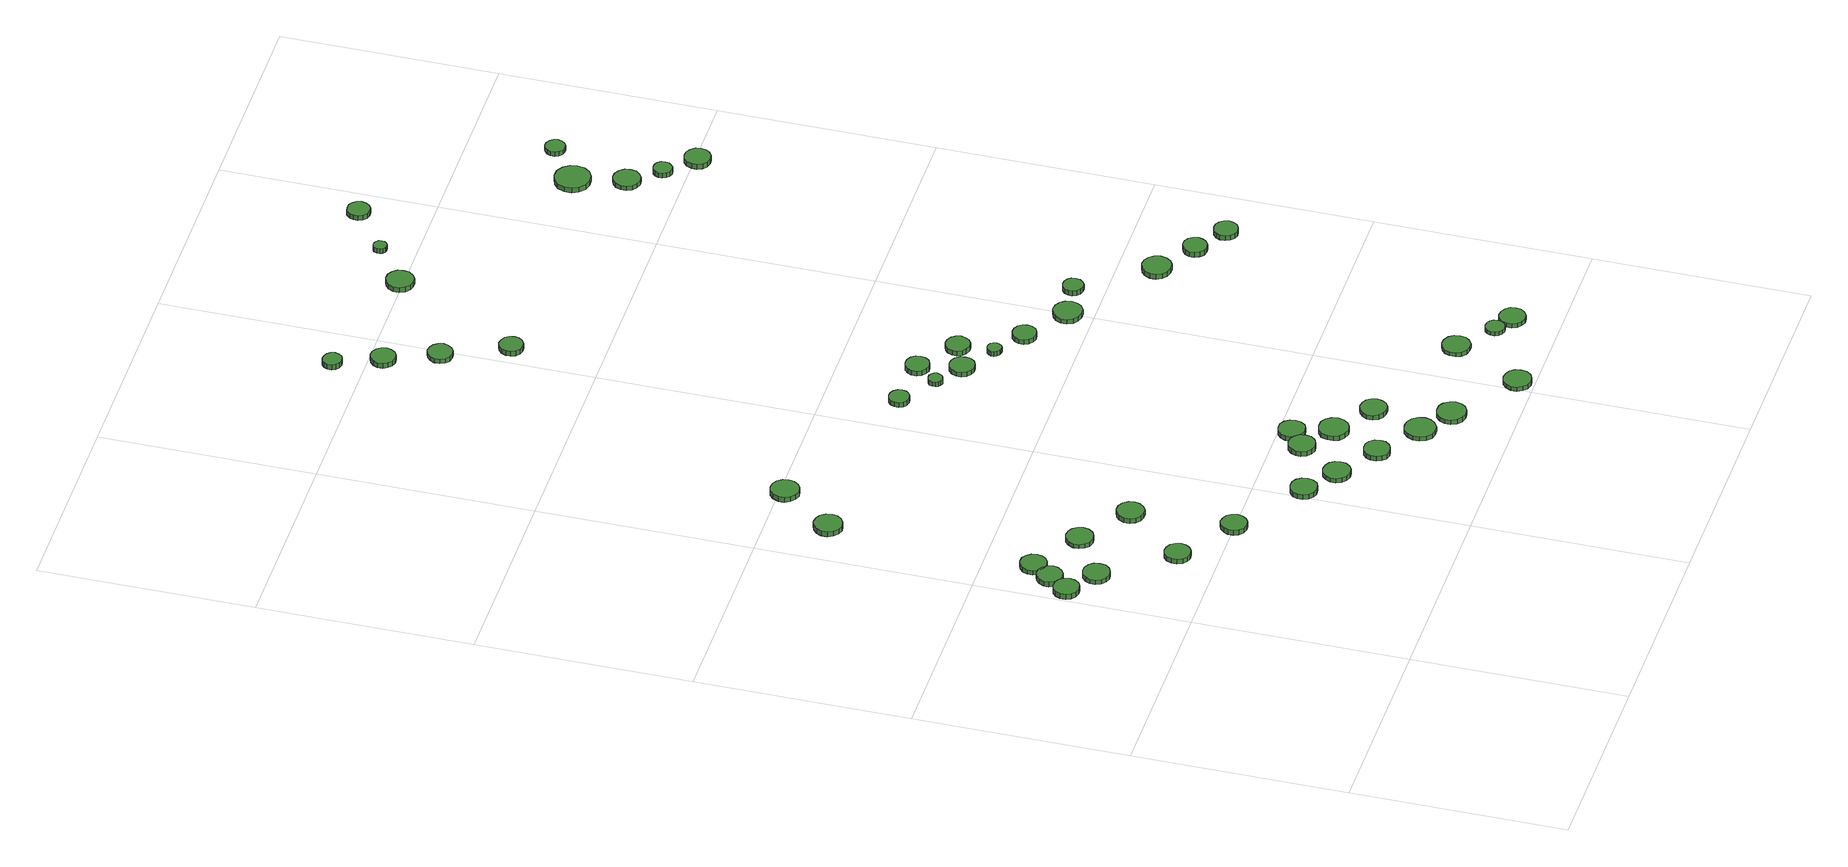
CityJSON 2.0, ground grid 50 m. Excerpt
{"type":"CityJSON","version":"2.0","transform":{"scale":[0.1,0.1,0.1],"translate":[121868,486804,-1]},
"CityObjects":{
"tree1":{"type":"SolitaryVegetationObject","attributes":{"function":"something"},"geometry":[{"type":"MultiSurface","lod":"1","boundaries":[[[0,1,2,3,4,5,6,7,8,9,10,11,12,13,14]],[[15,16,17,18,19,20,21,22,23,24,25,26,27,28,29]],[[0,29,28,1]],[[1,28,27,2]],[[2,27,26,3]],[[3,26,25,4]],[[4,25,24,5]],[[5,24,23,6]],[[6,23,22,7]],[[7,22,21,8]],[[8,21,20,9]],[[9,20,19,10]],[[10,19,18,11]],[[11,18,17,12]],[[12,17,16,13]],[[13,16,15,14]],[[14,15,29,0]]]}]},
"tree2":{"type":"SolitaryVegetationObject","attributes":{"function":"something"},"geometry":[{"type":"MultiSurface","lod":"1","boundaries":[[[30,31,32,33,34,35,36,37,38,39,40,41,42,43,44]],[[45,46,47,48,49,50,51,52,53,54,55,56,57,58,59]],[[30,59,58,31]],[[31,58,57,32]],[[32,57,56,33]],[[33,56,55,34]],[[34,55,54,35]],[[35,54,53,36]],[[36,53,52,37]],[[37,52,51,38]],[[38,51,50,39]],[[39,50,49,40]],[[40,49,48,41]],[[41,48,47,42]],[[42,47,46,43]],[[43,46,45,44]],[[44,45,59,30]]]}]},
"tree3":{"type":"SolitaryVegetationObject","attributes":{"function":"something"},"geometry":[{"type":"MultiSurface","lod":"1","boundaries":[[[60,61,62,63,64,65,66,67,68,69,70,71,72,73,74]],[[75,76,77,78,79,80,81,82,83,84,85,86,87,88,89]],[[60,89,88,61]],[[61,88,87,62]],[[62,87,86,63]],[[63,86,85,64]],[[64,85,84,65]],[[65,84,83,66]],[[66,83,82,67]],[[67,82,81,68]],[[68,81,80,69]],[[69,80,79,70]],[[70,79,78,71]],[[71,78,77,72]],[[72,77,76,73]],[[73,76,75,74]],[[74,75,89,60]]]}]},
"tree4":{"type":"SolitaryVegetationObject","attributes":{"function":"something"},"geometry":[{"type":"MultiSurface","lod":"1","boundaries":[[[90,91,92,93,94,95,96,97,98,99,100,101,102,103,104]],[[105,106,107,108,109,110,111,112,113,114,115,116,117,118,119]],[[90,119,118,91]],[[91,118,117,92]],[[92,117,116,93]],[[93,116,115,94]],[[94,115,114,95]],[[95,114,113,96]],[[96,113,112,97]],[[97,112,111,98]],[[98,111,110,99]],[[99,110,109,100]],[[100,109,108,101]],[[101,108,107,102]],[[102,107,106,103]],[[103,106,105,104]],[[104,105,119,90]]]}]},
"tree5":{"type":"SolitaryVegetationObject","attributes":{"function":"something"},"geometry":[{"type":"MultiSurface","lod":"1","boundaries":[[[120,121,122,123,124,125,126,127,128,129,130,131,132,133,134]],[[135,136,137,138,139,140,141,142,143,144,145,146,147,148,149]],[[120,149,148,121]],[[121,148,147,122]],[[122,147,146,123]],[[123,146,145,124]],[[124,145,144,125]],[[125,144,143,126]],[[126,143,142,127]],[[127,142,141,128]],[[128,141,140,129]],[[129,140,139,130]],[[130,139,138,131]],[[131,138,137,132]],[[132,137,136,133]],[[133,136,135,134]],[[134,135,149,120]]]}]},
"tree6":{"type":"SolitaryVegetationObject","attributes":{"function":"something"},"geometry":[{"type":"MultiSurface","lod":"1","boundaries":[[[150,151,152,153,154,155,156,157,158,159,160,161,162,163,164]],[[165,166,167,168,169,170,171,172,173,174,175,176,177,178,179]],[[150,179,178,151]],[[151,178,177,152]],[[152,177,176,153]],[[153,176,175,154]],[[154,175,174,155]],[[155,174,173,156]],[[156,173,172,157]],[[157,172,171,158]],[[158,171,170,159]],[[159,170,169,160]],[[160,169,168,161]],[[161,168,167,162]],[[162,167,166,163]],[[163,166,165,164]],[[164,165,179,150]]]}]},
"tree7":{"type":"SolitaryVegetationObject","attributes":{"function":"something"},"geometry":[{"type":"MultiSurface","lod":"1","boundaries":[[[180,181,182,183,184,185,186,187,188,189,190,191,192,193,194]],[[195,196,197,198,199,200,201,202,203,204,205,206,207,208,209]],[[180,209,208,181]],[[181,208,207,182]],[[182,207,206,183]],[[183,206,205,184]],[[184,205,204,185]],[[185,204,203,186]],[[186,203,202,187]],[[187,202,201,188]],[[188,201,200,189]],[[189,200,199,190]],[[190,199,198,191]],[[191,198,197,192]],[[192,197,196,193]],[[193,196,195,194]],[[194,195,209,180]]]}]},
"tree8":{"type":"SolitaryVegetationObject","attributes":{"function":"something"},"geometry":[{"type":"MultiSurface","lod":"1","boundaries":[[[210,211,212,213,214,215,216,217,218,219,220,221,222,223,224]],[[225,226,227,228,229,230,231,232,233,234,235,236,237,238,239]],[[210,239,238,211]],[[211,238,237,212]],[[212,237,236,213]],[[213,236,235,214]],[[214,235,234,215]],[[215,234,233,216]],[[216,233,232,217]],[[217,232,231,218]],[[218,231,230,219]],[[219,230,229,220]],[[220,229,228,221]],[[221,228,227,222]],[[222,227,226,223]],[[223,226,225,224]],[[224,225,239,210]]]}]},
"tree9":{"type":"SolitaryVegetationObject","attributes":{"function":"something"},"geometry":[{"type":"MultiSurface","lod":"1","boundaries":[[[240,241,242,243,244,245,246,247,248,249,250,251,252,253,254]],[[255,256,257,258,259,260,261,262,263,264,265,266,267,268,269]],[[240,269,268,241]],[[241,268,267,242]],[[242,267,266,243]],[[243,266,265,244]],[[244,265,264,245]],[[245,264,263,246]],[[246,263,262,247]],[[247,262,261,248]],[[248,261,260,249]],[[249,260,259,250]],[[250,259,258,251]],[[251,258,257,252]],[[252,257,256,253]],[[253,256,255,254]],[[254,255,269,240]]]}]},
"tree10":{"type":"SolitaryVegetationObject","attributes":{"function":"something"},"geometry":[{"type":"MultiSurface","lod":"1","boundaries":[[[270,271,272,273,274,275,276,277,278,279,280,281,282,283,284]],[[285,286,287,288,289,290,291,292,293,294,295,296,297,298,299]],[[270,299,298,271]],[[271,298,297,272]],[[272,297,296,273]],[[273,296,295,274]],[[274,295,294,275]],[[275,294,293,276]],[[276,293,292,277]],[[277,292,291,278]],[[278,291,290,279]],[[279,290,289,280]],[[280,289,288,281]],[[281,288,287,282]],[[282,287,286,283]],[[283,286,285,284]],[[284,285,299,270]]]}]},
"tree11":{"type":"SolitaryVegetationObject","attributes":{"function":"something"},"geometry":[{"type":"MultiSurface","lod":"1","boundaries":[[[300,301,302,303,304,305,306,307,308,309,310,311,312,313,314]],[[315,316,317,318,319,320,321,322,323,324,325,326,327,328,329]],[[300,329,328,301]],[[301,328,327,302]],[[302,327,326,303]],[[303,326,325,304]],[[304,325,324,305]],[[305,324,323,306]],[[306,323,322,307]],[[307,322,321,308]],[[308,321,320,309]],[[309,320,319,310]],[[310,319,318,311]],[[311,318,317,312]],[[312,317,316,313]],[[313,316,315,314]],[[314,315,329,300]]]}]},
"tree12":{"type":"SolitaryVegetationObject","attributes":{"function":"something"},"geometry":[{"type":"MultiSurface","lod":"1","boundaries":[[[330,331,332,333,334,335,336,337,338,339,340,341,342,343,344]],[[345,346,347,348,349,350,351,352,353,354,355,356,357,358,359]],[[330,359,358,331]],[[331,358,357,332]],[[332,357,356,333]],[[333,356,355,334]],[[334,355,354,335]],[[335,354,353,336]],[[336,353,352,337]],[[337,352,351,338]],[[338,351,350,339]],[[339,350,349,340]],[[340,349,348,341]],[[341,348,347,342]],[[342,347,346,343]],[[343,346,345,344]],[[344,345,359,330]]]}]},
"tree13":{"type":"SolitaryVegetationObject","attributes":{"function":"something"},"geometry":[{"type":"MultiSurface","lod":"1","boundaries":[[[360,361,362,363,364,365,366,367,368,369,370,371,372,373,374]],[[375,376,377,378,379,380,381,382,383,384,385,386,387,388,389]],[[360,389,388,361]],[[361,388,387,362]],[[362,387,386,363]],[[363,386,385,364]],[[364,385,384,365]],[[365,384,383,366]],[[366,383,382,367]],[[367,382,381,368]],[[368,381,380,369]],[[369,380,379,370]],[[370,379,378,371]],[[371,378,377,372]],[[372,377,376,373]],[[373,376,375,374]],[[374,375,389,360]]]}]},
"tree14":{"type":"SolitaryVegetationObject","attributes":{"function":"something"},"geometry":[{"type":"MultiSurface","lod":"1","boundaries":[[[390,391,392,393,394,395,396,397,398,399,400,401,402,403,404]],[[405,406,407,408,409,410,411,412,413,414,415,416,417,418,419]],[[390,419,418,391]],[[391,418,417,392]],[[392,417,416,393]],[[393,416,415,394]],[[394,415,414,395]],[[395,414,413,396]],[[396,413,412,397]],[[397,412,411,398]],[[398,411,410,399]],[[399,410,409,400]],[[400,409,408,401]],[[401,408,407,402]],[[402,407,406,403]],[[403,406,405,404]],[[404,405,419,390]]]}]},
"tree15":{"type":"SolitaryVegetationObject","attributes":{"function":"something"},"geometry":[{"type":"MultiSurface","lod":"1","boundaries":[[[420,421,422,423,424,425,426,427,428,429,430,431,432,433,434]],[[435,436,437,438,439,440,441,442,443,444,445,446,447,448,449]],[[420,449,448,421]],[[421,448,447,422]],[[422,447,446,423]],[[423,446,445,424]],[[424,445,444,425]],[[425,444,443,426]],[[426,443,442,427]],[[427,442,441,428]],[[428,441,440,429]],[[429,440,439,430]],[[430,439,438,431]],[[431,438,437,432]],[[432,437,436,433]],[[433,436,435,434]],[[434,435,449,420]]]}]},
"tree16":{"type":"SolitaryVegetationObject","attributes":{"function":"something"},"geometry":[{"type":"MultiSurface","lod":"1","boundaries":[[[450,451,452,453,454,455,456,457,458,459,460,461,462,463,464]],[[465,466,467,468,469,470,471,472,473,474,475,476,477,478,479]],[[450,479,478,451]],[[451,478,477,452]],[[452,477,476,453]],[[453,476,475,454]],[[454,475,474,455]],[[455,474,473,456]],[[456,473,472,457]],[[457,472,471,458]],[[458,471,470,459]],[[459,470,469,460]],[[460,469,468,461]],[[461,468,467,462]],[[462,467,466,463]],[[463,466,465,464]],[[464,465,479,450]]]}]},
"tree17":{"type":"SolitaryVegetationObject","attributes":{"function":"something"},"geometry":[{"type":"MultiSurface","lod":"1","boundaries":[[[480,481,482,483,484,485,486,487,488,489,490,491,492,493,494]],[[495,496,497,498,499,500,501,502,503,504,505,506,507,508,509]],[[480,509,508,481]],[[481,508,507,482]],[[482,507,506,483]],[[483,506,505,484]],[[484,505,504,485]],[[485,504,503,486]],[[486,503,502,487]],[[487,502,501,488]],[[488,501,500,489]],[[489,500,499,490]],[[490,499,498,491]],[[491,498,497,492]],[[492,497,496,493]],[[493,496,495,494]],[[494,495,509,480]]]}]},
"tree18":{"type":"SolitaryVegetationObject","attributes":{"function":"something"},"geometry":[{"type":"MultiSurface","lod":"1","boundaries":[[[510,511,512,513,514,515,516,517,518,519,520,521,522,523,524]],[[525,526,527,528,529,530,531,532,533,534,535,536,537,538,539]],[[510,539,538,511]],[[511,538,537,512]],[[512,537,536,513]],[[513,536,535,514]],[[514,535,534,515]],[[515,534,533,516]],[[516,533,532,517]],[[517,532,531,518]],[[518,531,530,519]],[[519,530,529,520]],[[520,529,528,521]],[[521,528,527,522]],[[522,527,526,523]],[[523,526,525,524]],[[524,525,539,510]]]}]},
"tree19":{"type":"SolitaryVegetationObject","attributes":{"function":"something"},"geometry":[{"type":"MultiSurface","lod":"1","boundaries":[[[540,541,542,543,544,545,546,547,548,549,550,551,552,553,554]],[[555,556,557,558,559,560,561,562,563,564,565,566,567,568,569]],[[540,569,568,541]],[[541,568,567,542]],[[542,567,566,543]],[[543,566,565,544]],[[544,565,564,545]],[[545,564,563,546]],[[546,563,562,547]],[[547,562,561,548]],[[548,561,560,549]],[[549,560,559,550]],[[550,559,558,551]],[[551,558,557,552]],[[552,557,556,553]],[[553,556,555,554]],[[554,555,569,540]]]}]},
"tree20":{"type":"SolitaryVegetationObject","attributes":{"function":"something"},"geometry":[{"type":"MultiSurface","lod":"1","boundaries":[[[570,571,572,573,574,575,576,577,578,579,580,581,582,583,584]],[[585,586,587,588,589,590,591,592,593,594,595,596,597,598,599]],[[570,599,598,571]],[[571,598,597,572]],[[572,597,596,573]],[[573,596,595,574]],[[574,595,594,575]],[[575,594,593,576]],[[576,593,592,577]],[[577,592,591,578]],[[578,591,590,579]],[[579,590,589,580]],[[580,589,588,581]],[[581,588,587,582]],[[582,587,586,583]],[[583,586,585,584]],[[584,585,599,570]]]}]},
"tree21":{"type":"SolitaryVegetationObject","attributes":{"function":"something"},"geometry":[{"type":"MultiSurface","lod":"1","boundaries":[[[600,601,602,603,604,605,606,607,608,609,610,611,612,613,614]],[[615,616,617,618,619,620,621,622,623,624,625,626,627,628,629]],[[600,629,628,601]],[[601,628,627,602]],[[602,627,626,603]],[[603,626,625,604]],[[604,625,624,605]],[[605,624,623,606]],[[606,623,622,607]],[[607,622,621,608]],[[608,621,620,609]],[[609,620,619,610]],[[610,619,618,611]],[[611,618,617,612]],[[612,617,616,613]],[[613,616,615,614]],[[614,615,629,600]]]}]},
"tree22":{"type":"SolitaryVegetationObject","attributes":{"function":"something"},"geometry":[{"type":"MultiSurface","lod":"1","boundaries":[[[630,631,632,633,634,635,636,637,638,639,640,641,642,643,644]],[[645,646,647,648,649,650,651,652,653,654,655,656,657,658,659]],[[630,659,658,631]],[[631,658,657,632]],[[632,657,656,633]],[[633,656,655,634]],[[634,655,654,635]],[[635,654,653,636]],[[636,653,652,637]],[[637,652,651,638]],[[638,651,650,639]],[[639,650,649,640]],[[640,649,648,641]],[[641,648,647,642]],[[642,647,646,643]],[[643,646,645,644]],[[644,645,659,630]]]}]},
"tree23":{"type":"SolitaryVegetationObject","attributes":{"function":"something"},"geometry":[{"type":"MultiSurface","lod":"1","boundaries":[[[660,661,662,663,664,665,666,667,668,669,670,671,672,673,674]],[[675,676,677,678,679,680,681,682,683,684,685,686,687,688,689]],[[660,689,688,661]],[[661,688,687,662]],[[662,687,686,663]],[[663,686,685,664]],[[664,685,684,665]],[[665,684,683,666]],[[666,683,682,667]],[[667,682,681,668]],[[668,681,680,669]],[[669,680,679,670]],[[670,679,678,671]],[[671,678,677,672]],[[672,677,676,673]],[[673,676,675,674]],[[674,675,689,660]]]}]},
"tree24":{"type":"SolitaryVegetationObject","attributes":{"function":"something"},"geometry":[{"type":"MultiSurface","lod":"1","boundaries":[[[690,691,692,693,694,695,696,697,698,699,700,701,702,703,704]],[[705,706,707,708,709,710,711,712,713,714,715,716,717,718,719]],[[690,719,718,691]],[[691,718,717,692]],[[692,717,716,693]],[[693,716,715,694]],[[694,715,714,695]],[[695,714,713,696]],[[696,713,712,697]],[[697,712,711,698]],[[698,711,710,699]],[[699,710,709,700]],[[700,709,708,701]],[[701,708,707,702]],[[702,707,706,703]],[[703,706,705,704]],[[704,705,719,690]]]}]},
"tree25":{"type":"SolitaryVegetationObject","attributes":{"function":"something"},"geometry":[{"type":"MultiSurface","lod":"1","boundaries":[[[720,721,722,723,724,725,726,727,728,729,730,731,732,733,734]],[[735,736,737,738,739,740,741,742,743,744,745,746,747,748,749]],[[720,749,748,721]],[[721,748,747,722]],[[722,747,746,723]],[[723,746,745,724]],[[724,745,744,725]],[[725,744,743,726]],[[726,743,742,727]],[[727,742,741,728]],[[728,741,740,729]],[[729,740,739,730]],[[730,739,738,731]],[[731,738,737,732]],[[732,737,736,733]],[[733,736,735,734]],[[734,735,749,720]]]}]},
"tree26":{"type":"SolitaryVegetationObject","attributes":{"function":"something"},"geometry":[{"type":"MultiSurface","lod":"1","boundaries":[[[750,751,752,753,754,755,756,757,758,759,760,761,762,763,764]],[[765,766,767,768,769,770,771,772,773,774,775,776,777,778,779]],[[750,779,778,751]],[[751,778,777,752]],[[752,777,776,753]],[[753,776,775,754]],[[754,775,774,755]],[[755,774,773,756]],[[756,773,772,757]],[[757,772,771,758]],[[758,771,770,759]],[[759,770,769,760]],[[760,769,768,761]],[[761,768,767,762]],[[762,767,766,763]],[[763,766,765,764]],[[764,765,779,750]]]}]},
"tree27":{"type":"SolitaryVegetationObject","attributes":{"function":"something"},"geometry":[{"type":"MultiSurface","lod":"1","boundaries":[[[780,781,782,783,784,785,786,787,788,789,790,791,792,793,794]],[[795,796,797,798,799,800,801,802,803,804,805,806,807,808,809]],[[780,809,808,781]],[[781,808,807,782]],[[782,807,806,783]],[[783,806,805,784]],[[784,805,804,785]],[[785,804,803,786]],[[786,803,802,787]],[[787,802,801,788]],[[788,801,800,789]],[[789,800,799,790]],[[790,799,798,791]],[[791,798,797,792]],[[792,797,796,793]],[[793,796,795,794]],[[794,795,809,780]]]}]},
"tree28":{"type":"SolitaryVegetationObject","attributes":{"function":"something"},"geometry":[{"type":"MultiSurface","lod":"1","boundaries":[[[810,811,812,813,814,815,816,817,818,819,820,821,822,823,824]],[[825,826,827,828,829,830,831,832,833,834,835,836,837,838,839]],[[810,839,838,811]],[[811,838,837,812]],[[812,837,836,813]],[[813,836,835,814]],[[814,835,834,815]],[[815,834,833,816]],[[816,833,832,817]],[[817,832,831,818]],[[818,831,830,819]],[[819,830,829,820]],[[820,829,828,821]],[[821,828,827,822]],[[822,827,826,823]],[[823,826,825,824]],[[824,825,839,810]]]}]},
"tree29":{"type":"SolitaryVegetationObject","attributes":{"function":"something"},"geometry":[{"type":"MultiSurface","lod":"1","boundaries":[[[840,841,842,843,844,845,846,847,848,849,850,851,852,853,854]],[[855,856,857,858,859,860,861,862,863,864,865,866,867,868,869]],[[840,869,868,841]],[[841,868,867,842]],[[842,867,866,843]],[[843,866,865,844]],[[844,865,864,845]],[[845,864,863,846]],[[846,863,862,847]],[[847,862,861,848]],[[848,861,860,849]],[[849,860,859,850]],[[850,859,858,851]],[[851,858,857,852]],[[852,857,856,853]],[[853,856,855,854]],[[854,855,869,840]]]}]},
"tree30":{"type":"SolitaryVegetationObject","attributes":{"function":"something"},"geometry":[{"type":"MultiSurface","lod":"1","boundaries":[[[870,871,872,873,874,875,876,877,878,879,880,881,882,883,884]],[[885,886,887,888,889,890,891,892,893,894,895,896,897,898,899]],[[870,899,898,871]],[[871,898,897,872]],[[872,897,896,873]],[[873,896,895,874]],[[874,895,894,875]],[[875,894,893,876]],[[876,893,892,877]],[[877,892,891,878]],[[878,891,890,879]],[[879,890,889,880]],[[880,889,888,881]],[[881,888,887,882]],[[882,887,886,883]],[[883,886,885,884]],[[884,885,899,870]]]}]},
"tree31":{"type":"SolitaryVegetationObject","attributes":{"function":"something"},"geometry":[{"type":"MultiSurface","lod":"1","boundaries":[[[900,901,902,903,904,905,906,907,908,909,910,911,912,913,914]],[[915,916,917,918,919,920,921,922,923,924,925,926,927,928,929]],[[900,929,928,901]],[[901,928,927,902]],[[902,927,926,903]],[[903,926,925,904]],[[904,925,924,905]],[[905,924,923,906]],[[906,923,922,907]],[[907,922,921,908]],[[908,921,920,909]],[[909,920,919,910]],[[910,919,918,911]],[[911,918,917,912]],[[912,917,916,913]],[[913,916,915,914]],[[914,915,929,900]]]}]},
"tree32":{"type":"SolitaryVegetationObject","attributes":{"function":"something"},"geometry":[{"type":"MultiSurface","lod":"1","boundaries":[[[930,931,932,933,934,935,936,937,938,939,940,941,942,943,944]],[[945,946,947,948,949,950,951,952,953,954,955,956,957,958,959]],[[930,959,958,931]],[[931,958,957,932]],[[932,957,956,933]],[[933,956,955,934]],[[934,955,954,935]],[[935,954,953,936]],[[936,953,952,937]],[[937,952,951,938]],[[938,951,950,939]],[[939,950,949,940]],[[940,949,948,941]],[[941,948,947,942]],[[942,947,946,943]],[[943,946,945,944]],[[944,945,959,930]]]}]},
"tree33":{"type":"SolitaryVegetationObject","attributes":{"function":"something"},"geometry":[{"type":"MultiSurface","lod":"1","boundaries":[[[960,961,962,963,964,965,966,967,968,969,970,971,972,973,974]],[[975,976,977,978,979,980,981,982,983,984,985,986,987,988,989]],[[960,989,988,961]],[[961,988,987,962]],[[962,987,986,963]],[[963,986,985,964]],[[964,985,984,965]],[[965,984,983,966]],[[966,983,982,967]],[[967,982,981,968]],[[968,981,980,969]],[[969,980,979,970]],[[970,979,978,971]],[[971,978,977,972]],[[972,977,976,973]],[[973,976,975,974]],[[974,975,989,960]]]}]},
"tree34":{"type":"SolitaryVegetationObject","attributes":{"function":"something"},"geometry":[{"type":"MultiSurface","lod":"1","boundaries":[[[990,991,992,993,994,995,996,997,998,999,1000,1001,1002,1003,1004]],[[1005,1006,1007,1008,1009,1010,1011,1012,975,1013,1014,1015,1016,1017,1018]],[[990,1018,1017,991]],[[991,1017,1016,992]],[[992,1016,1015,993]],[[993,1015,1014,994]],[[994,1014,1013,995]],[[995,1013,975,996]],[[996,975,1012,997]],[[997,1012,1011,998]],[[998,1011,1010,999]],[[999,1010,1009,1000]],[[1000,1009,1008,1001]],[[1001,1008,1007,1002]],[[1002,1007,1006,1003]],[[1003,1006,1005,1004]],[[1004,1005,1018,990]]]}]},
"tree35":{"type":"SolitaryVegetationObject","attributes":{"function":"something"},"geometry":[{"type":"MultiSurface","lod":"1","boundaries":[[[1019,1020,1021,1022,1023,1024,1025,1026,1027,1028,1029,1030,1031,1032,1033]],[[1034,1035,1036,1037,1038,1039,1040,1041,1042,1043,1044,1045,1046,1047,1048]],[[1019,1048,1047,1020]],[[1020,1047,1046,1021]],[[1021,1046,1045,1022]],[[1022,1045,1044,1023]],[[1023,1044,1043,1024]],[[1024,1043,1042,1025]],[[1025,1042,1041,1026]],[[1026,1041,1040,1027]],[[1027,1040,1039,1028]],[[1028,1039,1038,1029]],[[1029,1038,1037,1030]],[[1030,1037,1036,1031]],[[1031,1036,1035,1032]],[[1032,1035,1034,1033]],[[1033,1034,1048,1019]]]}]},
"tree36":{"type":"SolitaryVegetationObject","attributes":{"function":"something"},"geometry":[{"type":"MultiSurface","lod":"1","boundaries":[[[1049,1050,1051,1052,1053,1054,1055,1056,1057,1058,1059,1060,1061,1062,1063]],[[1064,1065,1066,1067,1068,1069,1070,1071,1072,1073,1074,1075,1076,1077,1078]],[[1049,1078,1077,1050]],[[1050,1077,1076,1051]],[[1051,1076,1075,1052]],[[1052,1075,1074,1053]],[[1053,1074,1073,1054]],[[1054,1073,1072,1055]],[[1055,1072,1071,1056]],[[1056,1071,1070,1057]],[[1057,1070,1069,1058]],[[1058,1069,1068,1059]],[[1059,1068,1067,1060]],[[1060,1067,1066,1061]],[[1061,1066,1065,1062]],[[1062,1065,1064,1063]],[[1063,1064,1078,1049]]]}]},
"tree37":{"type":"SolitaryVegetationObject","attributes":{"function":"something"},"geometry":[{"type":"MultiSurface","lod":"1","boundaries":[[[1079,1080,1081,1082,1083,1084,1085,1086,1087,1088,1089,1090,1091,1092,1093]],[[1094,1095,1096,1097,1098,1099,1100,1101,1102,1103,1104,1105,1106,1107,1108]],[[1079,1108,1107,1080]],[[1080,1107,1106,1081]],[[1081,1106,1105,1082]],[[1082,1105,1104,1083]],[[1083,1104,1103,1084]],[[1084,1103,1102,1085]],[[1085,1102,1101,1086]],[[1086,1101,1100,1087]],[[1087,1100,1099,1088]],[[1088,1099,1098,1089]],[[1089,1098,1097,1090]],[[1090,1097,1096,1091]],[[1091,1096,1095,1092]],[[1092,1095,1094,1093]],[[1093,1094,1108,1079]]]}]},
"tree38":{"type":"SolitaryVegetationObject","attributes":{"function":"something"},"geometry":[{"type":"MultiSurface","lod":"1","boundaries":[[[1109,1110,1111,1112,1113,1114,1115,1116,1117,1118,1119,1120,1121,1122,1123]],[[1124,1125,1126,1127,1128,1129,1130,1131,1132,1133,1134,1135,1136,1137,1138]],[[1109,1138,1137,1110]],[[1110,1137,1136,1111]],[[1111,1136,1135,1112]],[[1112,1135,1134,1113]],[[1113,1134,1133,1114]],[[1114,1133,1132,1115]],[[1115,1132,1131,1116]],[[1116,1131,1130,1117]],[[1117,1130,1129,1118]],[[1118,1129,1128,1119]],[[1119,1128,1127,1120]],[[1120,1127,1126,1121]],[[1121,1126,1125,1122]],[[1122,1125,1124,1123]],[[1123,1124,1138,1109]]]}]},
"tree39":{"type":"SolitaryVegetationObject","attributes":{"function":"something"},"geometry":[{"type":"MultiSurface","lod":"1","boundaries":[[[1139,1140,1141,1142,1143,1144,1145,1146,1147,1148,1149,1150,1151,1152,1153]],[[1154,1155,1156,1157,1158,1159,1160,1161,1162,1163,1164,1165,1166,1167,1168]],[[1139,1168,1167,1140]],[[1140,1167,1166,1141]],[[1141,1166,1165,1142]],[[1142,1165,1164,1143]],[[1143,1164,1163,1144]],[[1144,1163,1162,1145]],[[1145,1162,1161,1146]],[[1146,1161,1160,1147]],[[1147,1160,1159,1148]],[[1148,1159,1158,1149]],[[1149,1158,1157,1150]],[[1150,1157,1156,1151]],[[1151,1156,1155,1152]],[[1152,1155,1154,1153]],[[1153,1154,1168,1139]]]}]},
"tree40":{"type":"SolitaryVegetationObject","attributes":{"function":"something"},"geometry":[{"type":"MultiSurface","lod":"1","boundaries":[[[1169,1170,1171,1172,1173,1174,1175,1176,1177,1178,1179,1180,1181,1182,1183]],[[1184,1185,1186,1187,1188,1189,1190,1191,1192,1193,1194,1195,1196,1197,1198]],[[1169,1198,1197,1170]],[[1170,1197,1196,1171]],[[1171,1196,1195,1172]],[[1172,1195,1194,1173]],[[1173,1194,1193,1174]],[[1174,1193,1192,1175]],[[1175,1192,1191,1176]],[[1176,1191,1190,1177]],[[1177,1190,1189,1178]],[[1178,1189,1188,1179]],[[1179,1188,1187,1180]],[[1180,1187,1186,1181]],[[1181,1186,1185,1182]],[[1182,1185,1184,1183]],[[1183,1184,1198,1169]]]}]},
"tree41":{"type":"SolitaryVegetationObject","attributes":{"function":"something"},"geometry":[{"type":"MultiSurface","lod":"1","boundaries":[[[1199,1200,1201,1202,1203,1204,1205,1206,1207,1208,1209,1210,1211,1212,1213]],[[1214,1215,1216,1217,1218,1219,1220,1221,1222,1223,1224,1225,1226,1227,1228]],[[1199,1228,1227,1200]],[[1200,1227,1226,1201]],[[1201,1226,1225,1202]],[[1202,1225,1224,1203]],[[1203,1224,1223,1204]],[[1204,1223,1222,1205]],[[1205,1222,1221,1206]],[[1206,1221,1220,1207]],[[1207,1220,1219,1208]],[[1208,1219,1218,1209]],[[1209,1218,1217,1210]],[[1210,1217,1216,1211]],[[1211,1216,1215,1212]],[[1212,1215,1214,1213]],[[1213,1214,1228,1199]]]}]},
"tree42":{"type":"SolitaryVegetationObject","attributes":{"function":"something"},"geometry":[{"type":"MultiSurface","lod":"1","boundaries":[[[1229,1230,1231,1232,1233,1234,1235,1236,1237,1238,1239,1240,1241,1242,1243]],[[1244,1245,1246,1247,1248,1249,1250,1251,1252,1253,1254,1255,1256,1257,1258]],[[1229,1258,1257,1230]],[[1230,1257,1256,1231]],[[1231,1256,1255,1232]],[[1232,1255,1254,1233]],[[1233,1254,1253,1234]],[[1234,1253,1252,1235]],[[1235,1252,1251,1236]],[[1236,1251,1250,1237]],[[1237,1250,1249,1238]],[[1238,1249,1248,1239]],[[1239,1248,1247,1240]],[[1240,1247,1246,1241]],[[1241,1246,1245,1242]],[[1242,1245,1244,1243]],[[1243,1244,1258,1229]]]}]},
"tree43":{"type":"SolitaryVegetationObject","attributes":{"function":"something"},"geometry":[{"type":"MultiSurface","lod":"1","boundaries":[[[1259,1260,1261,1262,1263,1264,1265,1266,1267,1268,1269,1270,1271,1272,1273]],[[1274,1275,1276,1277,1278,1279,1280,1281,1282,1283,1284,1285,1286,1287,1288]],[[1259,1288,1287,1260]],[[1260,1287,1286,1261]],[[1261,1286,1285,1262]],[[1262,1285,1284,1263]],[[1263,1284,1283,1264]],[[1264,1283,1282,1265]],[[1265,1282,1281,1266]],[[1266,1281,1280,1267]],[[1267,1280,1279,1268]],[[1268,1279,1278,1269]],[[1269,1278,1277,1270]],[[1270,1277,1276,1271]],[[1271,1276,1275,1272]],[[1272,1275,1274,1273]],[[1273,1274,1288,1259]]]}]},
"tree44":{"type":"SolitaryVegetationObject","attributes":{"function":"something"},"geometry":[{"type":"MultiSurface","lod":"1","boundaries":[[[1289,1290,1291,1292,1293,1294,1295,1296,1297,1298,1299,1300,1301,1302,1303]],[[1304,1305,1306,1307,1308,1309,1310,1311,1312,1313,1314,1315,1316,1317,1318]],[[1289,1318,1317,1290]],[[1290,1317,1316,1291]],[[1291,1316,1315,1292]],[[1292,1315,1314,1293]],[[1293,1314,1313,1294]],[[1294,1313,1312,1295]],[[1295,1312,1311,1296]],[[1296,1311,1310,1297]],[[1297,1310,1309,1298]],[[1298,1309,1308,1299]],[[1299,1308,1307,1300]],[[1300,1307,1306,1301]],[[1301,1306,1305,1302]],[[1302,1305,1304,1303]],[[1303,1304,1318,1289]]]}]},
"tree45":{"type":"SolitaryVegetationObject","attributes":{"function":"something"},"geometry":[{"type":"MultiSurface","lod":"1","boundaries":[[[1319,1320,1321,1322,1323,1324,1325,1326,1327,1328,1329,1330,1331,1332,1333]],[[1334,1335,1336,1337,1338,1339,1340,1341,1342,1343,1344,1345,1346,1347,1348]],[[1319,1348,1347,1320]],[[1320,1347,1346,1321]],[[1321,1346,1345,1322]],[[1322,1345,1344,1323]],[[1323,1344,1343,1324]],[[1324,1343,1342,1325]],[[1325,1342,1341,1326]],[[1326,1341,1340,1327]],[[1327,1340,1339,1328]],[[1328,1339,1338,1329]],[[1329,1338,1337,1330]],[[1330,1337,1336,1331]],[[1331,1336,1335,1332]],[[1332,1335,1334,1333]],[[1333,1334,1348,1319]]]}]},
"tree46":{"type":"SolitaryVegetationObject","attributes":{"function":"something"},"geometry":[{"type":"MultiSurface","lod":"1","boundaries":[[[1349,1350,1351,1352,1353,1354,1355,1356,1357,1358,1359,1360,1361,1362,1363]],[[1364,1365,1366,1367,1368,1369,1370,1371,1372,1373,1374,1375,1376,1377,1378]],[[1349,1378,1377,1350]],[[1350,1377,1376,1351]],[[1351,1376,1375,1352]],[[1352,1375,1374,1353]],[[1353,1374,1373,1354]],[[1354,1373,1372,1355]],[[1355,1372,1371,1356]],[[1356,1371,1370,1357]],[[1357,1370,1369,1358]],[[1358,1369,1368,1359]],[[1359,1368,1367,1360]],[[1360,1367,1366,1361]],[[1361,1366,1365,1362]],[[1362,1365,1364,1363]],[[1363,1364,1378,1349]]]}]},
"tree47":{"type":"SolitaryVegetationObject","attributes":{"function":"something"},"geometry":[{"type":"MultiSurface","lod":"1","boundaries":[[[1379,1380,1381,1382,1383,1384,1385,1386,1387,1388,1389,1390,1391,1392,1393]],[[1394,1395,1396,1397,1398,1399,1400,1401,1402,1403,1404,1405,1406,1407,1408]],[[1379,1408,1407,1380]],[[1380,1407,1406,1381]],[[1381,1406,1405,1382]],[[1382,1405,1404,1383]],[[1383,1404,1403,1384]],[[1384,1403,1402,1385]],[[1385,1402,1401,1386]],[[1386,1401,1400,1387]],[[1387,1400,1399,1388]],[[1388,1399,1398,1389]],[[1389,1398,1397,1390]],[[1390,1397,1396,1391]],[[1391,1396,1395,1392]],[[1392,1395,1394,1393]],[[1393,1394,1408,1379]]]}]}
},
"vertices":[
[65,795,21],[62,808,21],[55,818,21],[44,824,21],[32,825,21],[20,821,21],[11,813,21],[6,802,21],[6,789,21],[11,778,21],[20,770,21],[32,766,21],[44,767,21],[55,773,21],[62,783,21],[62,783,8],[55,773,8],[44,767,8],[32,766,8],[20,770,8],[11,778,8],[6,789,8],[6,802,8],[11,813,8],[20,821,8],[32,825,8],[44,824,8],[55,818,8],[62,808,8],[65,795,8],
[100,843,20],[97,855,20],[90,865,20],[79,872,20],[67,873,20],[55,869,20],[46,861,20],[41,849,20],[41,837,20],[46,825,20],[55,817,20],[67,813,20],[79,815,20],[90,821,20],[97,831,20],[97,831,7],[90,821,7],[79,815,7],[67,813,7],[55,817,7],[46,825,7],[41,837,7],[41,849,7],[46,861,7],[55,869,7],[67,873,7],[79,872,7],[90,865,7],[97,855,7],[100,843,7],
[136,746,20],[134,759,20],[126,769,20],[115,776,20],[102,777,20],[90,773,20],[80,764,20],[75,753,20],[75,740,20],[80,728,20],[90,719,20],[102,715,20],[115,717,20],[126,723,20],[134,733,20],[134,733,8],[126,723,8],[115,717,8],[102,715,8],[90,719,8],[80,728,8],[75,740,8],[75,753,8],[80,764,8],[90,773,8],[102,777,8],[115,776,8],[126,769,8],[134,759,8],[136,746,8],
[131,889,20],[128,901,20],[121,911,20],[110,918,20],[97,919,20],[85,915,20],[76,906,20],[71,895,20],[71,882,20],[76,871,20],[85,862,20],[97,858,20],[110,860,20],[121,866,20],[128,876,20],[128,876,8],[121,866,8],[110,860,8],[97,858,8],[85,862,8],[76,871,8],[71,882,8],[71,895,8],[76,906,8],[85,915,8],[97,919,8],[110,918,8],[121,911,8],[128,901,8],[131,889,8],
[255,594,19],[252,606,19],[245,616,19],[234,622,19],[222,624,19],[210,620,19],[201,612,19],[196,600,19],[196,588,19],[201,576,19],[210,568,19],[222,564,19],[234,565,19],[245,572,19],[252,582,19],[252,582,7],[245,572,7],[234,565,7],[222,564,7],[210,568,7],[201,576,7],[196,588,7],[196,600,7],[201,612,7],[210,620,7],[222,624,7],[234,622,7],[245,616,7],[252,606,7],[255,594,7],
[253,817,19],[250,829,19],[242,840,19],[231,846,19],[218,848,19],[205,844,19],[196,835,19],[190,823,19],[190,810,19],[196,798,19],[205,789,19],[218,785,19],[231,787,19],[242,793,19],[250,804,19],[250,804,8],[242,793,8],[231,787,8],[218,785,8],[205,789,8],[196,798,8],[190,810,8],[190,823,8],[196,835,8],[205,844,8],[218,848,8],[231,846,8],[242,840,8],[250,829,8],[253,817,8],
[388,502,20],[385,514,20],[378,524,20],[367,530,20],[355,532,20],[343,528,20],[334,519,20],[329,508,20],[329,496,20],[334,484,20],[343,476,20],[355,472,20],[367,473,20],[378,480,20],[385,490,20],[385,490,7],[378,480,7],[367,473,7],[355,472,7],[343,476,7],[334,484,7],[329,496,7],[329,508,7],[334,519,7],[343,528,7],[355,532,7],[367,530,7],[378,524,7],[385,514,7],[388,502,7],
[137,1359,30],[134,1373,30],[126,1384,30],[114,1390,30],[101,1392,30],[88,1388,30],[78,1378,30],[72,1366,30],[72,1352,30],[78,1340,30],[88,1331,30],[101,1326,30],[114,1328,30],[126,1335,30],[134,1346,30],[134,1346,17],[126,1335,17],[114,1328,17],[101,1326,17],[88,1331,17],[78,1340,17],[72,1352,17],[72,1366,17],[78,1378,17],[88,1388,17],[101,1392,17],[114,1390,17],[126,1384,17],[134,1373,17],[137,1359,17],
[372,733,19],[369,746,19],[362,757,19],[350,764,19],[337,765,19],[324,761,19],[315,752,19],[309,740,19],[309,727,19],[315,715,19],[324,706,19],[337,702,19],[350,703,19],[362,710,19],[369,720,19],[369,720,7],[362,710,7],[350,703,7],[337,702,7],[324,706,7],[315,715,7],[309,727,7],[309,740,7],[315,752,7],[324,761,7],[337,765,7],[350,764,7],[362,757,7],[369,746,7],[372,733,7],
[224,1482,36],[221,1495,36],[213,1507,36],[202,1513,36],[188,1515,36],[175,1511,36],[165,1501,36],[159,1489,36],[159,1475,36],[165,1463,36],[175,1454,36],[188,1449,36],[202,1451,36],[213,1458,36],[221,1469,36],[221,1469,23],[213,1458,23],[202,1451,23],[188,1449,23],[175,1454,23],[165,1463,23],[159,1475,23],[159,1489,23],[165,1501,23],[175,1511,23],[188,1515,23],[202,1513,23],[213,1507,23],[221,1495,23],[224,1482,23],
[555,388,20],[552,401,20],[545,411,20],[534,418,20],[521,419,20],[509,415,20],[499,407,20],[494,395,20],[494,382,20],[499,370,20],[509,361,20],[521,358,20],[534,359,20],[545,365,20],[552,376,20],[552,376,7],[545,365,7],[534,359,7],[521,358,7],[509,361,7],[499,370,7],[494,382,7],[494,395,7],[499,407,7],[509,415,7],[521,419,7],[534,418,7],[545,411,7],[552,401,7],[555,388,7],
[633,334,19],[631,347,19],[623,358,19],[612,364,19],[599,366,19],[586,362,19],[577,353,19],[571,341,19],[571,328,19],[577,316,19],[586,307,19],[599,303,19],[612,304,19],[623,311,19],[631,322,19],[631,322,7],[623,311,7],[612,304,7],[599,303,7],[586,307,7],[577,316,7],[571,328,7],[571,341,7],[577,353,7],[586,362,7],[599,366,7],[612,364,7],[623,358,7],[631,347,7],[633,334,7],
[730,270,20],[728,283,20],[720,293,20],[710,299,20],[697,300,20],[685,296,20],[676,288,20],[671,277,20],[671,264,20],[676,253,20],[685,244,20],[697,240,20],[710,242,20],[720,248,20],[728,258,20],[728,258,7],[720,248,7],[710,242,7],[697,240,7],[685,244,7],[676,253,7],[671,264,7],[671,277,7],[676,288,7],[685,296,7],[697,300,7],[710,299,7],[720,293,7],[728,283,7],[730,270,7],
[704,434,20],[702,447,20],[694,457,20],[683,464,20],[670,465,20],[658,461,20],[648,452,20],[643,440,20],[643,428,20],[648,416,20],[658,407,20],[670,403,20],[683,405,20],[694,411,20],[702,421,20],[702,421,7],[694,411,7],[683,405,7],[670,403,7],[658,407,7],[648,416,7],[643,428,7],[643,440,7],[648,452,7],[658,461,7],[670,465,7],[683,464,7],[694,457,7],[702,447,7],[704,434,7],
[836,198,19],[833,213,19],[824,225,19],[811,233,19],[796,234,19],[782,230,19],[771,220,19],[765,206,19],[765,191,19],[771,177,19],[782,167,19],[796,163,19],[811,164,19],[824,172,19],[833,184,19],[833,184,8],[824,172,8],[811,164,8],[796,163,8],[782,167,8],[771,177,8],[765,191,8],[765,206,8],[771,220,8],[782,230,8],[796,234,8],[811,233,8],[824,225,8],[833,213,8],[836,198,8],
[751,470,19],[748,483,19],[741,493,19],[730,500,19],[717,501,19],[705,497,19],[695,489,19],[690,477,19],[690,464,19],[695,452,19],[705,444,19],[717,440,19],[730,441,19],[741,447,19],[748,458,19],[748,458,7],[741,447,7],[730,441,7],[717,440,7],[705,444,7],[695,452,7],[690,464,7],[690,477,7],[695,489,7],[705,497,7],[717,501,7],[730,500,7],[741,493,7],[748,483,7],[751,470,7],
[784,382,19],[781,396,19],[773,408,19],[761,415,19],[747,416,19],[733,412,19],[722,403,19],[717,389,19],[717,375,19],[722,362,19],[733,353,19],[747,348,19],[761,350,19],[773,357,19],[781,368,19],[781,368,7],[773,357,7],[761,350,7],[747,348,7],[733,353,7],[722,362,7],[717,375,7],[717,389,7],[722,403,7],[733,412,7],[747,416,7],[761,415,7],[773,408,7],[781,396,7],[784,382,7],
[909,148,19],[906,161,19],[898,173,19],[886,180,19],[872,181,19],[858,177,19],[848,168,19],[842,155,19],[842,141,19],[848,128,19],[858,119,19],[872,115,19],[886,116,19],[898,123,19],[906,134,19],[906,134,7],[898,123,7],[886,116,7],[872,115,7],[858,119,7],[848,128,7],[842,141,7],[842,155,7],[848,168,7],[858,177,7],[872,181,7],[886,180,7],[898,173,7],[906,161,7],[909,148,7],
[873,317,19],[870,330,19],[863,340,19],[852,346,19],[839,348,19],[827,344,19],[818,335,19],[812,324,19],[812,311,19],[818,299,19],[827,291,19],[839,287,19],[852,288,19],[863,294,19],[870,305,19],[870,305,7],[863,294,7],[852,288,7],[839,287,7],[827,291,7],[818,299,7],[812,311,7],[812,324,7],[818,335,7],[827,344,7],[839,348,7],[852,346,7],[863,340,7],[870,330,7],[873,317,7],
[606,1329,34],[604,1339,34],[598,1347,34],[589,1352,34],[580,1353,34],[570,1350,34],[563,1343,34],[559,1334,34],[559,1324,34],[563,1315,34],[570,1309,34],[580,1306,34],[589,1307,34],[598,1312,34],[604,1320,34],[604,1320,21],[598,1312,21],[589,1307,21],[580,1306,21],[570,1309,21],[563,1315,21],[559,1324,21],[559,1334,21],[563,1343,21],[570,1350,21],[580,1353,21],[589,1352,21],[598,1347,21],[604,1339,21],[606,1329,21],
[1060,40,18],[1058,53,18],[1050,64,18],[1038,70,18],[1025,72,18],[1012,68,18],[1003,59,18],[997,47,18],[997,33,18],[1003,21,18],[1012,12,18],[1025,8,18],[1038,10,18],[1050,16,18],[1058,27,18],[1058,27,7],[1050,16,7],[1038,10,7],[1025,8,7],[1012,12,7],[1003,21,7],[997,33,7],[997,47,7],[1003,59,7],[1012,68,7],[1025,72,7],[1038,70,7],[1050,64,7],[1058,53,7],[1060,40,7],
[686,1271,33],[684,1278,33],[680,1283,33],[674,1287,33],[667,1287,33],[661,1285,33],[655,1281,33],[653,1274,33],[653,1267,33],[655,1261,33],[661,1256,33],[667,1254,33],[674,1255,33],[680,1258,33],[684,1264,33],[684,1264,21],[680,1258,21],[674,1255,21],[667,1254,21],[661,1256,21],[655,1261,21],[653,1267,21],[653,1274,21],[655,1281,21],[661,1285,21],[667,1287,21],[674,1287,21],[680,1283,21],[684,1278,21],[686,1271,21],
[760,1227,32],[758,1239,32],[751,1249,32],[740,1255,32],[728,1256,32],[717,1252,32],[708,1244,32],[703,1233,32],[703,1221,32],[708,1210,32],[717,1202,32],[728,1198,32],[740,1199,32],[751,1205,32],[758,1215,32],[758,1215,20],[751,1205,20],[740,1199,20],[728,1198,20],[717,1202,20],[708,1210,20],[703,1221,20],[703,1233,20],[708,1244,20],[717,1252,20],[728,1256,20],[740,1255,20],[751,1249,20],[758,1239,20],[760,1227,20],
[735,1323,33],[733,1334,33],[726,1343,33],[716,1349,33],[704,1350,33],[694,1347,33],[685,1339,33],[680,1329,33],[680,1317,33],[685,1307,33],[694,1299,33],[704,1295,33],[716,1297,33],[726,1302,33],[733,1312,33],[733,1312,20],[726,1302,20],[716,1297,20],[704,1295,20],[694,1299,20],[685,1307,20],[680,1317,20],[680,1329,20],[685,1339,20],[694,1347,20],[704,1350,20],[716,1349,20],[726,1343,20],[733,1334,20],[735,1323,20],
[406,2570,30],[404,2579,30],[398,2587,30],[390,2591,30],[381,2592,30],[372,2590,30],[365,2583,30],[361,2575,30],[361,2565,30],[365,2557,30],[372,2551,30],[381,2548,30],[390,2549,30],[398,2553,30],[404,2561,30],[404,2561,17],[398,2553,17],[390,2549,17],[381,2548,17],[372,2551,17],[365,2557,17],[361,2565,17],[361,2575,17],[365,2583,17],[372,2590,17],[381,2592,17],[390,2591,17],[398,2587,17],[404,2579,17],[406,2570,17],
[828,1175,32],[826,1182,32],[822,1188,32],[816,1191,32],[810,1192,32],[803,1190,32],[798,1185,32],[795,1179,32],[795,1172,32],[798,1166,32],[803,1161,32],[810,1159,32],[816,1159,32],[822,1163,32],[826,1169,32],[826,1169,19],[822,1163,19],[816,1159,19],[810,1159,19],[803,1161,19],[798,1166,19],[795,1172,19],[795,1179,19],[798,1185,19],[803,1190,19],[810,1192,19],[816,1191,19],[822,1188,19],[826,1182,19],[828,1175,19],
[458,2466,26],[455,2478,26],[448,2488,26],[438,2494,26],[426,2495,26],[415,2491,26],[406,2483,26],[401,2472,26],[401,2460,26],[406,2450,26],[415,2442,26],[426,2438,26],[438,2439,26],[448,2445,26],[455,2455,26],[455,2455,13],[448,2445,13],[438,2439,13],[426,2438,13],[415,2442,13],[406,2450,13],[401,2460,13],[401,2472,13],[406,2483,13],[415,2491,13],[426,2495,13],[438,2494,13],[448,2488,13],[455,2478,13],[458,2466,13],
[1143,203,18],[1141,216,18],[1133,227,18],[1121,234,18],[1108,235,18],[1095,231,18],[1085,222,18],[1080,210,18],[1080,196,18],[1085,184,18],[1095,175,18],[1108,171,18],[1121,172,18],[1133,179,18],[1141,190,18],[1141,190,8],[1133,179,8],[1121,172,8],[1108,171,8],[1095,175,8],[1085,184,8],[1080,196,8],[1080,210,8],[1085,222,8],[1095,231,8],[1108,235,8],[1121,234,8],[1133,227,8],[1141,216,8],[1143,203,8],
[830,1257,32],[827,1268,32],[821,1277,32],[811,1283,32],[799,1284,32],[788,1280,32],[780,1273,32],[775,1262,32],[775,1251,32],[780,1240,32],[788,1233,32],[799,1229,32],[811,1230,32],[821,1236,32],[827,1245,32],[827,1245,19],[821,1236,19],[811,1230,19],[799,1229,19],[788,1233,19],[780,1240,19],[775,1251,19],[775,1262,19],[780,1273,19],[788,1280,19],[799,1284,19],[811,1283,19],[821,1277,19],[827,1268,19],[830,1257,19],
[509,2350,24],[506,2362,24],[499,2372,24],[489,2377,24],[477,2379,24],[466,2375,24],[457,2367,24],[452,2356,24],[452,2344,24],[457,2333,24],[466,2325,24],[477,2322,24],[489,2323,24],[499,2329,24],[506,2339,24],[506,2339,12],[499,2329,12],[489,2323,12],[477,2322,12],[466,2325,12],[457,2333,12],[452,2344,12],[452,2356,12],[457,2367,12],[466,2375,12],[477,2379,12],[489,2377,12],[499,2372,12],[506,2362,12],[509,2350,12],
[574,2206,25],[572,2217,25],[565,2227,25],[555,2232,25],[544,2234,25],[533,2230,25],[524,2222,25],[520,2212,25],[520,2201,25],[524,2190,25],[533,2182,25],[544,2179,25],[555,2180,25],[565,2186,25],[572,2195,25],[572,2195,12],[565,2186,12],[555,2180,12],[544,2179,12],[533,2182,12],[524,2190,12],[520,2201,12],[520,2212,12],[524,2222,12],[533,2230,12],[544,2234,12],[555,2232,12],[565,2227,12],[572,2217,12],[574,2206,12],
[908,1126,32],[906,1137,32],[899,1146,32],[889,1152,32],[878,1153,32],[867,1150,32],[858,1142,32],[853,1132,32],[853,1120,32],[858,1110,32],[867,1102,32],[878,1098,32],[889,1100,32],[899,1105,32],[906,1115,32],[906,1115,20],[899,1105,20],[889,1100,20],[878,1098,20],[867,1102,20],[858,1110,20],[853,1120,20],[853,1132,20],[858,1142,20],[867,1150,20],[878,1153,20],[889,1152,20],[899,1146,20],[906,1137,20],[908,1126,20],
[1219,138,18],[1218,147,18],[1212,154,18],[1204,159,18],[1195,160,18],[1186,157,18],[1179,151,18],[1176,143,18],[1176,133,18],[1179,125,18],[1186,119,18],[1195,116,18],[1204,117,18],[1212,121,18],[1218,129,18],[1218,129,8],[1212,121,8],[1204,117,8],[1195,116,8],[1186,119,8],[1179,125,8],[1176,133,8],[1176,143,8],[1179,151,8],[1186,157,8],[1195,160,8],[1204,159,8],[1212,154,8],[1218,147,8],[1219,138,8],
[1272,111,19],[1270,123,19],[1262,133,19],[1251,139,19],[1239,141,19],[1227,137,19],[1218,129,19],[1213,117,19],[1213,105,19],[1218,93,19],[1227,85,19],[1239,81,19],[1251,82,19],[1262,89,19],[1270,99,19],[1270,99,8],[1262,89,8],[1251,82,8],[1239,81,8],[1227,85,8],[1218,93,8],[1213,105,8],[1213,117,8],[1227,137,8],[1239,141,8],[1251,139,8],[1262,133,8],[1270,123,8],[1272,111,8],
[1015,1055,33],[1012,1069,33],[1004,1080,33],[992,1087,33],[978,1089,33],[965,1084,33],[954,1075,33],[948,1062,33],[948,1048,33],[954,1035,33],[965,1026,33],[978,1022,33],[992,1023,33],[1004,1030,33],[1012,1041,33],[1012,1041,21],[1004,1030,21],[992,1023,21],[978,1022,21],[965,1026,21],[954,1035,21],[948,1048,21],[948,1062,21],[954,1075,21],[965,1084,21],[978,1089,21],[992,1087,21],[1004,1080,21],[1012,1069,21],[1015,1055,21],
[1099,1069,32],[1097,1079,32],[1091,1087,32],[1083,1091,32],[1073,1092,32],[1064,1089,32],[1056,1083,32],[1052,1074,32],[1052,1064,32],[1056,1055,32],[1064,1048,32],[1073,1045,32],[1083,1046,32],[1091,1051,32],[1097,1059,32],[1097,1059,19],[1091,1051,19],[1083,1046,19],[1073,1045,19],[1064,1048,19],[1056,1055,19],[1052,1064,19],[1052,1074,19],[1056,1083,19],[1064,1089,19],[1073,1092,19],[1083,1091,19],[1091,1087,19],[1097,1079,19],[1099,1069,19],
[736,2505,27],[734,2518,27],[726,2528,27],[714,2535,27],[701,2536,27],[688,2532,27],[679,2523,27],[673,2511,27],[673,2498,27],[679,2486,27],[688,2477,27],[701,2473,27],[714,2474,27],[726,2481,27],[734,2492,27],[734,2492,14],[726,2481,14],[714,2474,14],[701,2473,14],[688,2477,14],[679,2486,14],[673,2498,14],[673,2511,14],[679,2523,14],[688,2532,14],[701,2536,14],[714,2535,14],[726,2528,14],[734,2518,14],[736,2505,14],
[1226,910,32],[1223,924,32],[1215,935,32],[1203,942,32],[1189,944,32],[1175,939,32],[1165,930,32],[1159,917,32],[1159,903,32],[1165,890,32],[1175,881,32],[1189,877,32],[1203,878,32],[1215,885,32],[1223,896,32],[1223,896,19],[1215,885,19],[1203,878,19],[1189,877,19],[1175,881,19],[1165,890,19],[1159,903,19],[1159,917,19],[1165,930,19],[1175,939,19],[1189,944,19],[1203,942,19],[1215,935,19],[1223,924,19],[1226,910,19],
[1313,848,32],[1310,860,32],[1304,869,32],[1294,875,32],[1282,876,32],[1271,872,32],[1263,865,32],[1258,854,32],[1258,843,32],[1263,832,32],[1271,824,32],[1282,821,32],[1294,822,32],[1304,828,32],[1310,837,32],[1310,837,19],[1304,828,19],[1294,822,19],[1282,821,19],[1271,824,19],[1263,832,19],[1258,843,19],[1258,854,19],[1263,865,19],[1271,872,19],[1282,876,19],[1294,875,19],[1304,869,19],[1310,860,19],[1313,848,19],
[829,2581,25],[828,2587,25],[824,2592,25],[819,2595,25],[812,2596,25],[806,2594,25],[801,2590,25],[799,2584,25],[799,2577,25],[801,2571,25],[806,2567,25],[812,2565,25],[819,2566,25],[824,2569,25],[828,2574,25],[828,2574,13],[824,2569,13],[819,2566,13],[812,2565,13],[806,2567,13],[801,2571,13],[799,2577,13],[799,2584,13],[801,2590,13],[806,2594,13],[812,2596,13],[819,2595,13],[824,2592,13],[828,2587,13],[829,2581,13],
[1389,799,32],[1386,810,32],[1380,819,32],[1370,825,32],[1358,826,32],[1347,823,32],[1339,815,32],[1334,805,32],[1334,793,32],[1339,783,32],[1347,775,32],[1358,771,32],[1370,773,32],[1380,778,32],[1386,788,32],[1386,788,19],[1380,778,19],[1370,773,19],[1358,771,19],[1347,775,19],[1339,783,19],[1334,793,19],[1334,805,19],[1339,815,19],[1347,823,19],[1358,826,19],[1370,825,19],[1380,819,19],[1386,810,19],[1389,799,19],
[954,2661,25],[951,2672,25],[945,2680,25],[936,2686,25],[925,2687,25],[914,2684,25],[906,2676,25],[902,2666,25],[902,2656,25],[906,2646,25],[914,2638,25],[925,2635,25],[936,2636,25],[945,2642,25],[951,2650,25],[951,2650,12],[945,2642,12],[936,2636,12],[925,2635,12],[914,2638,12],[906,2646,12],[902,2656,12],[902,2666,12],[906,2676,12],[914,2684,12],[925,2687,12],[936,2686,12],[945,2680,12],[951,2672,12],[954,2661,12],
[1225,2122,24],[1223,2135,24],[1215,2145,24],[1204,2152,24],[1191,2153,24],[1179,2149,24],[1169,2140,24],[1164,2128,24],[1164,2115,24],[1169,2103,24],[1179,2095,24],[1191,2091,24],[1204,2092,24],[1215,2099,24],[1223,2109,24],[1223,2109,12],[1215,2099,12],[1204,2092,12],[1191,2091,12],[1179,2095,12],[1169,2103,12],[1164,2115,12],[1164,2128,12],[1169,2140,12],[1179,2149,12],[1191,2153,12],[1204,2152,12],[1215,2145,12],[1223,2135,12],[1225,2122,12],
[1205,2238,25],[1202,2254,25],[1192,2268,25],[1177,2277,25],[1160,2278,25],[1144,2273,25],[1131,2262,25],[1124,2246,25],[1124,2229,25],[1131,2214,25],[1144,2202,25],[1160,2197,25],[1177,2199,25],[1192,2207,25],[1202,2221,25],[1202,2221,12],[1192,2207,12],[1177,2199,12],[1160,2197,12],[1144,2202,12],[1131,2214,12],[1124,2229,12],[1124,2246,12],[1131,2262,12],[1144,2273,12],[1160,2278,12],[1177,2277,12],[1192,2268,12],[1202,2254,12],[1205,2238,12],
[1272,2056,24],[1271,2065,24],[1265,2072,24],[1258,2076,24],[1249,2077,24],[1240,2074,24],[1234,2068,24],[1230,2060,24],[1230,2051,24],[1234,2043,24],[1240,2037,24],[1249,2034,24],[1258,2035,24],[1265,2040,24],[1271,2047,24],[1271,2047,11],[1265,2040,11],[1258,2035,11],[1249,2034,11],[1240,2037,11],[1234,2043,11],[1230,2051,11],[1230,2060,11],[1234,2068,11],[1240,2074,11],[1249,2077,11],[1258,2076,11],[1265,2072,11],[1271,2065,11],[1272,2056,11],
[1339,1992,25],[1337,2004,25],[1329,2014,25],[1318,2021,25],[1306,2022,25],[1294,2018,25],[1285,2010,25],[1280,1998,25],[1280,1986,25],[1285,1974,25],[1294,1966,25],[1306,1962,25],[1318,1963,25],[1329,1970,25],[1337,1980,25],[1337,1980,12],[1329,1970,12],[1318,1963,12],[1306,1962,12],[1294,1966,12],[1285,1974,12],[1280,1986,12],[1280,1998,12],[1285,2010,12],[1294,2018,12],[1306,2022,12],[1318,2021,12],[1329,2014,12],[1337,2004,12],[1339,1992,12],
[1286,2305,24],[1284,2314,24],[1278,2322,24],[1270,2327,24],[1260,2328,24],[1252,2325,24],[1245,2318,24],[1241,2310,24],[1241,2300,24],[1245,2292,24],[1252,2285,24],[1260,2282,24],[1270,2283,24],[1278,2288,24],[1284,2296,24],[1284,2296,12],[1278,2288,12],[1270,2283,12],[1260,2282,12],[1252,2285,12],[1245,2292,12],[1241,2300,12],[1241,2310,12],[1245,2318,12],[1252,2325,12],[1260,2328,12],[1270,2327,12],[1278,2322,12],[1284,2314,12],[1286,2305,12]
]}
